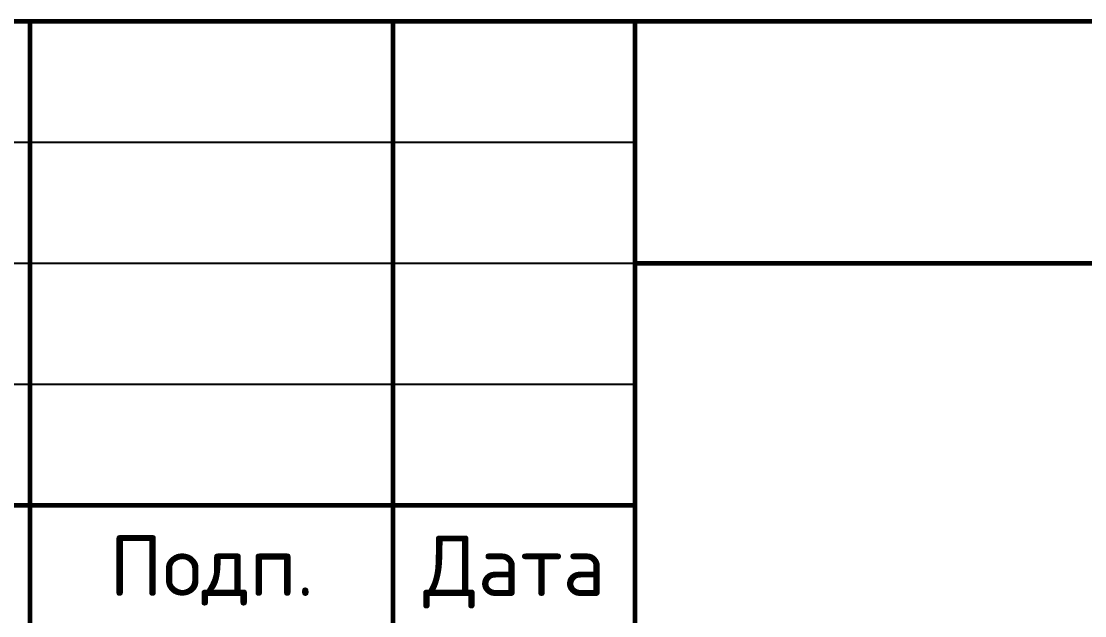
# Paper-space layout 'A4 Ф3' of a CAD drawing. Header units: millimetres. Extents: x 1 to 211, y 1 to 298.
# Drawn here: x 60.63 to 104.58, y 36.43 to 61 of the extents above; entities that cross this region are included whole.
import ezdxf
from ezdxf.enums import TextEntityAlignment as Align

# ---------------------------------------------------------------- set-up
doc = ezdxf.new("R2010")
doc.units = ezdxf.units.MM
doc.layers.add('FORMAT', color=7, linetype='Continuous')
doc.styles.add('ISOSPEUR', font='isocpeur.ttf')

# ---------------------------------------------------------------- blocks, each defined once
blk = doc.blocks.new('ОСНОВН_Л1_Ф3_ГОСТ')
at = {"layer": 'FORMAT', "linetype": 'Continuous', "lineweight": 60}
for p, q in [((-185, 55), (0, 55)), ((-145, 0), (-145, 55)), ((-130, 0), (-130, 55)), ((-120, 0), (-120, 55)), ((-120, 45), (0, 45)), ((-185, 35), (-120, 35))]:
    blk.add_line(p, q, dxfattribs=at)
at = {"layer": 'FORMAT', "linetype": 'Continuous', "lineweight": 25}
for p, q in [((-185, 50), (-120, 50)), ((-185, 45), (-120, 45)), ((-185, 40), (-120, 40))]:
    blk.add_line(p, q, dxfattribs=at)
at = {"layer": 'FORMAT', "linetype": 'Continuous', "style": 'ISOSPEUR'}
for s, p in [('Подп.', (-137.5, 32.5)), ('Дата', (-125, 32.5))]:
    blk.add_text(s, height=2.5, dxfattribs=at).set_placement(p, align=Align.MIDDLE_CENTER)

psp = doc.layouts.new('A4 Ф3')

# ---------------------------------------------------------------- block references
at = {"layer": 'FORMAT'}
psp.add_blockref('ОСНОВН_Л1_Ф3_ГОСТ', (206, 6), dxfattribs=at)

doc.saveas('drawing.dxf')
